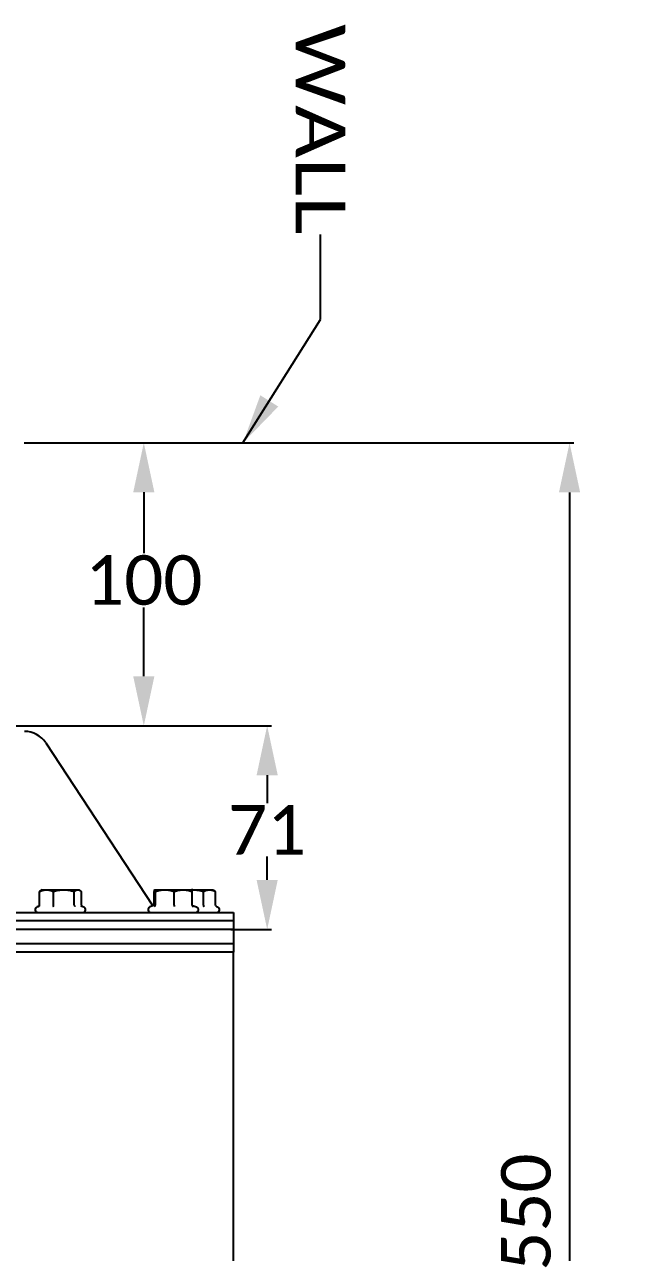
# Model space of a CAD drawing. Header units: millimetres. Extents: x 971 to 5173, y 8 to 3808.
# Drawn here: x 1655.8 to 1873.6, y 2437.1 to 2871.2 of the extents above; entities that cross this region are included whole.
import ezdxf
from ezdxf.enums import TextEntityAlignment as Align

# ---------------------------------------------------------------- set-up
doc = ezdxf.new("R2010")
doc.units = ezdxf.units.MM
doc.header["$LTSCALE"] = 115.5
doc.header["$PDMODE"] = 3
doc.header["$PDSIZE"] = 8
doc.layers.get('0').update_dxf_attribs({"linetype": 'CONTINUOUS'})
doc.layers.get('Defpoints').update_dxf_attribs({"linetype": 'CONTINUOUS'})
doc.styles.get("Standard").update_dxf_attribs({"font": 'calibri.ttf'})
doc.dimstyles.new('DIMSTYLE_4', dxfattribs={"dimtxt": 17.5, "dimasz": 17.5, "dimexe": 1.5, "dimexo": 1, "dimgap": 0.875, "dimtad": 1, "dimdec": 0, "dimdsep": 46, "dimtxsty": 'Standard', "dimblk": '_FILLED', "dimblk1": '_FILLED', "dimblk2": '_FILLED', "dimcen": 0.09, "dimazin": 2, "dimtp": 0.01, "dimtm": 0.01, "dimtfac": 1, "dimtdec": 0, "dimtofl": 0, "dimtmove": 0, "dimatfit": 3, "dimldrblk": '_FILLED', "dimfxl": 1, "dimtolj": 1, "dimarcsym": 0})
doc.dimstyles.get("Standard").update_dxf_attribs({"dimtxt": 17.5, "dimasz": 17.5, "dimexe": 1.5, "dimexo": 1, "dimtad": 1, "dimdsep": 46, "dimtxsty": 'Standard', "dimblk": '_FILLED', "dimblk1": '_FILLED', "dimblk2": '_FILLED', "dimcen": 0.09, "dimazin": 2, "dimtol": 1, "dimtp": 0.01, "dimtm": 0.01, "dimtfac": 1, "dimtofl": 0, "dimtmove": 0, "dimatfit": 3, "dimldrblk": '_FILLED', "dimfxl": 1, "dimtolj": 1, "dimarcsym": 0})

# ---------------------------------------------------------------- blocks, each defined once
blk = doc.blocks.new('_FILLED')
at = {"color": 0, "linetype": 'ByBlock'}
blk.add_solid([(0, 0), (-1, 0.214), (-1, -0.214)], dxfattribs=at)
blk = doc.blocks.new('*D117')
at = {"color": 0, "linetype": 'Continuous', "lineweight": -2}
for p, q in [((1660.68, 2723.27), (1850.03, 2723.27)), ((1848.53, 2705.77), (1848.53, 2190.72)), ((1722.37, 2173.22), (1850.03, 2173.22))]:
    blk.add_line(p, q, dxfattribs=at)
at = {"layer": 'Defpoints', "color": 0}
for p in [(1659.68, 2723.27), (1721.37, 2173.22), (1848.53, 2173.22)]:
    blk.add_point(p, dxfattribs=at)
at = {"color": 0, "linetype": 'ByBlock', "lineweight": -2, "xscale": 17.5, "yscale": 17.5, "zscale": 17.5}
for p, rotation in [((1848.53, 2723.27), 89.99999999999997), ((1848.53, 2173.22), 270)]:
    blk.add_blockref('_FILLED', p, dxfattribs=dict(at, rotation=rotation))
at = {"color": 0, "insert": (1824.32, 2448.24), "char_height": 17.5, "attachment_point": 2, "rotation": 90, "line_spacing_factor": 0.9}
blk.add_mtext('\\A1; {\\A1;550}', dxfattribs=at)
blk = doc.blocks.new('*D124')
at = {"color": 0, "lineweight": -2}
for p, q in [((1692.61, 2723.29), (1699.49, 2723.29)), ((1697.99, 2705.79), (1697.99, 2684.27)), ((1697.99, 2640.77), (1697.99, 2665.09)), ((1651, 2623.27), (1699.49, 2623.27))]:
    blk.add_line(p, q, dxfattribs=at)
at = {"layer": 'Defpoints', "color": 0}
for p in [(1691.61, 2723.29), (1650, 2623.27), (1697.99, 2623.27)]:
    blk.add_point(p, dxfattribs=at)
at = {"color": 0, "linetype": 'ByBlock', "lineweight": -2, "xscale": 17.5, "yscale": 17.5, "zscale": 17.5}
for p, rotation in [((1697.99, 2723.29), 90), ((1697.99, 2623.27), 270)]:
    blk.add_blockref('_FILLED', p, dxfattribs=dict(at, rotation=rotation))
at = {"color": 0, "insert": (1697.99, 2674.68), "char_height": 17.5, "attachment_point": 5}
blk.add_mtext('\\A1;\\A1;100', dxfattribs=at)
blk = doc.blocks.new('*D125')
at = {"color": 0, "lineweight": -2}
for p, q in [((1654.27, 2623.27), (1743.11, 2623.27)), ((1741.61, 2605.77), (1741.61, 2595.89)), ((1741.61, 2568.77), (1741.61, 2577.02)), ((1728.71, 2551.27), (1743.11, 2551.27))]:
    blk.add_line(p, q, dxfattribs=at)
at = {"layer": 'Defpoints', "color": 0}
for p in [(1653.27, 2623.27), (1727.71, 2551.27), (1741.61, 2551.27)]:
    blk.add_point(p, dxfattribs=at)
at = {"color": 0, "linetype": 'ByBlock', "lineweight": -2, "xscale": 17.5, "yscale": 17.5, "zscale": 17.5}
for p, rotation in [((1741.61, 2623.27), 90), ((1741.61, 2551.27), 270)]:
    blk.add_blockref('_FILLED', p, dxfattribs=dict(at, rotation=rotation))
at = {"color": 0, "insert": (1741.61, 2586.46), "char_height": 17.5, "attachment_point": 5}
blk.add_mtext('\\A1;\\A1;71', dxfattribs=at)

msp = doc.modelspace()

# ---------------------------------------------------------------- linework, layer by layer
at = {"color": 0, "linetype": 'Continuous'}
for p, q in [((1655.66003, 2723.28662), (1825.16003, 2723.28662)), ((1663.34515, 2617.20914), (1701.16972, 2559.61263)), ((1661.13863, 2559.87584), (1661.13863, 2564.68822)), ((1662.02047, 2565.26878), (1661.62142, 2565.03838)), ((1662.02047, 2565.26878), (1675.02047, 2565.26878)), ((1666.00486, 2559.87584), (1666.00486, 2564.68822)), ((1673.3867, 2559.87584), (1673.3867, 2564.68822)), ((1675.02047, 2565.26878), (1675.41952, 2565.03838)), ((1675.90231, 2559.87584), (1675.90231, 2564.68822)), ((1701.69089, 2559.87584), (1701.69089, 2564.68822)), ((1701.86503, 2565.26378), (1701.88189, 2565.26878)), ((1701.88189, 2565.26878), (1722.34568, 2565.26878)), ((1702.07289, 2559.87584), (1702.07289, 2564.68822)), ((1708.75546, 2559.87584), (1708.75546, 2564.68822)), ((1714.87347, 2565.26878), (1714.8819, 2565.26391)), ((1714.882, 2565.25988), (1714.89175, 2565.26026)), ((1714.88223, 2565.254), (1714.89198, 2565.25433)), ((1715.05604, 2559.87584), (1715.05604, 2564.68822)), ((1719.06712, 2559.87584), (1719.06712, 2564.68822)), ((1722.34568, 2565.26878), (1723.04227, 2564.8666)), ((1723.32724, 2564.68822), (1723.04226, 2564.86656)), ((1723.32724, 2559.87584), (1723.32724, 2564.68822)), ((1261.67911, 2557.26878), (1729.67912, 2557.26878)), ((1660.93423, 2559.47342), (1660.2741, 2559.23315)), ((1660.73902, 2559.3549), (1660.82398, 2559.39321)), ((1675.78117, 2559.59051), (1675.77945, 2559.59113)), ((1675.77979, 2559.59241), (1676.76684, 2559.23315)), ((1701.53576, 2559.74583), (1700.1271, 2559.23315)), ((1715.21119, 2559.74583), (1716.61984, 2559.23315)), ((1723.65227, 2559.39322), (1724.09205, 2559.23315)), ((1723.7005, 2559.36739), (1723.73225, 2559.3549)), ((1729.67912, 2557.26878), (1729.67912, 2546.26878)), ((1729.67912, 2554.26878), (1261.67911, 2554.26878)), ((1729.67912, 2551.26878), (1261.67912, 2551.26878)), ((1261.67141, 2546.26878), (1729.68683, 2546.26878)), ((1729.68683, 2546.26878), (1729.68683, 2543.26878)), ((1729.68683, 2543.26878), (1261.68122, 2543.26878)), ((1729.67912, 2191.32008), (1729.67912, 2543.26878))]:
    msp.add_line(p, q, dxfattribs=at)
for points in [[(1701.53576, 2559.74583), (1701.64875, 2559.80729), (1701.71126, 2559.8678), (1701.72467, 2559.8864)], [(1715.05974, 2559.84452), (1715.09819, 2559.8073), (1715.21119, 2559.74583)]]:
    msp.add_lwpolyline(points, dxfattribs=at)
for centre, radius, start, end in [((1655.82233, 2612.26878), 9, 33.2935633, 90), ((1715.3272, 2554.12994), 11.13884, 90.0044041, 92.2404166), ((1660.62047, 2558.2815), 1.01272, 110, 270), ((1660.5134, 2559.97215), 0.65698, 298.2171297, 310.1516084), ((1676.42047, 2558.2815), 1.01272, 270, 70), ((1700.47347, 2558.2815), 1.01272, 110, 270), ((1701.18818, 2559.87606), 0.50272, 356.3745952, 0.0004095), ((1716.27347, 2558.2815), 1.01272, 270, 70), ((1723.96751, 2559.99951), 0.6862, 242.5272208, 247.0983722), ((1723.74568, 2558.2815), 1.01272, 270, 70)]:
    msp.add_arc(centre, radius, start, end, dxfattribs=at)
for points, knots in [([(1661.13863, 2564.68822), (1661.52714, 2564.8612), (1662.3178, 2565.15303), (1663.15853, 2565.26878), (1663.57175, 2565.26878)], [0, 0, 0, 0, 0.507194083, 1, 1, 1, 1]), ([(1661.62144, 2565.03803), (1661.58017, 2565.01424), (1661.4109, 2564.90958), (1661.25325, 2564.78694), (1661.13863, 2564.68822)], [0, 0, 0, 0, 0.239496719, 1, 1, 1, 1]), ([(1663.57175, 2565.26878), (1663.98496, 2565.26878), (1664.82573, 2565.15322), (1665.61634, 2564.86121), (1666.00486, 2564.68822)], [0, 0, 0, 0, 0.492800711, 1, 1, 1, 1]), ([(1666.00486, 2564.68822), (1666.60426, 2564.86415), (1667.82138, 2565.15718), (1669.07179, 2565.26878), (1669.69578, 2565.26878)], [0, 0, 0, 0, 0.500281915, 1, 1, 1, 1]), ([(1669.69578, 2565.26878), (1670.31977, 2565.26878), (1671.5702, 2565.15737), (1672.78729, 2564.86415), (1673.3867, 2564.68822)], [0, 0, 0, 0, 0.499717809, 1, 1, 1, 1]), ([(1673.3867, 2564.68822), (1673.48547, 2564.77329), (1673.68331, 2564.92928), (1673.99647, 2565.11733), (1674.31691, 2565.23951), (1674.53736, 2565.26878), (1674.6445, 2565.26878)], [0, 0, 0, 0, 0.276733601, 0.533683992, 0.772551729, 1, 1, 1, 1]), ([(1674.6445, 2565.26878), (1674.77581, 2565.26878), (1675.04879, 2565.22376), (1675.29768, 2565.10819), (1675.41949, 2565.03798)], [0, 0, 0, 0, 0.482908363, 1, 1, 1, 1]), ([(1675.41949, 2565.03798), (1675.46077, 2565.01419), (1675.63004, 2564.90955), (1675.78769, 2564.78694), (1675.90231, 2564.68822)], [0, 0, 0, 0, 0.239496127, 1, 1, 1, 1]), ([(1701.69089, 2564.68822), (1701.70392, 2564.76212), (1701.729, 2564.89506), (1701.77027, 2565.06796), (1701.80673, 2565.18047), (1701.83904, 2565.23976), (1701.85621, 2565.25866), (1701.86503, 2565.26383)], [0, 0, 0, 0, 0.370185442, 0.666815491, 0.877931197, 0.949547692, 1, 1, 1, 1]), ([(1701.88189, 2565.26878), (1701.9029, 2565.26878), (1701.93227, 2565.22969), (1701.95707, 2565.17512), (1701.99225, 2565.07404), (1702.0314, 2564.91091), (1702.05874, 2564.76844), (1702.07289, 2564.68822)], [0, 0, 0, 0, 0.101055762, 0.189061122, 0.303699622, 0.608105768, 1, 1, 1, 1]), ([(1702.07289, 2564.68822), (1702.61385, 2564.86361), (1703.71299, 2565.15647), (1704.84886, 2565.26878), (1705.41417, 2565.26878)], [0, 0, 0, 0, 0.501488168, 1, 1, 1, 1]), ([(1705.41417, 2565.26878), (1705.97949, 2565.26878), (1707.11539, 2565.15666), (1708.21449, 2564.86362), (1708.75546, 2564.68822)], [0, 0, 0, 0, 0.498510688, 1, 1, 1, 1]), ([(1708.75546, 2564.68822), (1709.26445, 2564.86325), (1710.299, 2565.15598), (1711.37247, 2565.26878), (1711.90575, 2565.26878)], [0, 0, 0, 0, 0.502314224, 1, 1, 1, 1]), ([(1711.90575, 2565.26878), (1712.43904, 2565.26878), (1713.51254, 2565.15617), (1714.54705, 2564.86325), (1715.05604, 2564.68822)], [0, 0, 0, 0, 0.497684038, 1, 1, 1, 1]), ([(1715.05604, 2564.68822), (1715.04301, 2564.76213), (1715.01793, 2564.89509), (1714.97667, 2565.06801), (1714.94021, 2565.18052), (1714.9079, 2565.23979), (1714.89073, 2565.25868), (1714.8819, 2565.26384)], [0, 0, 0, 0, 0.370220003, 0.666896223, 0.87799584, 0.949577399, 1, 1, 1, 1]), ([(1715.32634, 2565.26878), (1715.9587, 2565.26878), (1717.2255, 2565.15746), (1718.45939, 2564.86422), (1719.06712, 2564.68822)], [0, 0, 0, 0, 0.499863992, 1, 1, 1, 1]), ([(1719.06712, 2564.68822), (1719.40451, 2564.85981), (1719.92635, 2565.07998), (1720.6526, 2565.24091), (1721.01666, 2565.26878), (1721.19718, 2565.26878)], [0, 0, 0, 0, 0.510108146, 0.756727448, 1, 1, 1, 1]), ([(1721.19718, 2565.26878), (1721.37769, 2565.26878), (1721.74176, 2565.24099), (1722.46804, 2565.0801), (1722.98984, 2564.85982), (1723.32724, 2564.68822)], [0, 0, 0, 0, 0.243269477, 0.4898847, 1, 1, 1, 1]), ([(1660.93703, 2559.46999), (1660.996, 2559.51985), (1661.09735, 2559.64224), (1661.13866, 2559.79841), (1661.13863, 2559.87584)], [0, 0, 0, 0, 0.499343887, 1, 1, 1, 1]), ([(1666.00487, 2559.87606), (1666.0049, 2559.76774), (1665.98759, 2559.61584), (1665.92859, 2559.44313), (1665.89029, 2559.37837), (1665.86867, 2559.35489)], [0, 0, 0, 0, 0.594391128, 0.824843213, 1, 1, 1, 1]), ([(1673.3867, 2559.87584), (1673.3867, 2559.76529), (1673.4328, 2559.56144), (1673.57125, 2559.39918), (1673.65013, 2559.3549)], [0, 0, 0, 0, 0.549970335, 1, 1, 1, 1]), ([(1675.9023, 2559.87606), (1675.90227, 2559.79858), (1675.94369, 2559.64232), (1676.04508, 2559.51986), (1676.10406, 2559.46995)], [0, 0, 0, 0, 0.500703262, 1, 1, 1, 1]), ([(1701.73181, 2559.3549), (1701.82689, 2559.39612), (1702.00223, 2559.54286), (1702.07291, 2559.76318), (1702.07289, 2559.87584)], [0, 0, 0, 0, 0.479149399, 1, 1, 1, 1]), ([(1708.75548, 2559.87606), (1708.75547, 2559.7686), (1708.75842, 2559.5948), (1708.76694, 2559.42071), (1708.77614, 2559.35489)], [0, 0, 0, 0, 0.617866792, 1, 1, 1, 1]), ([(1715.07757, 2559.72837), (1715.10248, 2559.64364), (1715.19282, 2559.48817), (1715.33976, 2559.3868), (1715.4178, 2559.3549)], [0, 0, 0, 0, 0.511597958, 1, 1, 1, 1]), ([(1719.06713, 2559.87606), (1719.0671, 2559.76723), (1719.08889, 2559.61223), (1719.16576, 2559.44058), (1719.21492, 2559.37744), (1719.24152, 2559.35489)], [0, 0, 0, 0, 0.580997838, 0.813818815, 1, 1, 1, 1]), ([(1723.32724, 2559.87584), (1723.3272, 2559.77522), (1723.39973, 2559.57129), (1723.56128, 2559.43732), (1723.65095, 2559.39069)], [0, 0, 0, 0, 0.498877646, 1, 1, 1, 1])]:
    msp.add_open_spline(points, degree=3, knots=knots, dxfattribs=at)
msp.add_open_spline([(1715.05604, 2559.87584), (1715.05603, 2559.82616), (1715.06355, 2559.77603), (1715.07757, 2559.72837)], degree=3, dxfattribs=at)

# ---------------------------------------------------------------- texts
at = {"color": 0, "linetype": 'Continuous', "width": 1.169125}
msp.add_text('WALL', height=17.5, rotation=270, dxfattribs=at).set_placement((1751.71225, 2871.34893), (1751.71225, 2796.92286), align=Align.FIT)

# ---------------------------------------------------------------- dimensions: what is measured, and where the dimension line sits
for base, p1, p2, text, picture, middle in [((1697.99164, 2623.26878), (1691.61301, 2723.28662), (1650.00008, 2623.26878), '\\A1;100', '*D124', (1697.99164, 2674.68173)), ((1741.61212, 2551.26878), (1653.27008, 2623.26878), (1727.70634, 2551.26878), '\\A1;71', '*D125', (1741.61212, 2586.45916))]:
    dim = msp.add_linear_dim(base=base, p1=p1, p2=p2, angle=270, text=text, dimstyle='Standard', override={"dimtad": 0, "dimtih": 1, "dimtoh": 1, "dimdec": 4, "dimzin": 0, "dimtxsty": 'Standard', "dimcen": 18.9, "dimadec": 0, "dimazin": 0, "dimtdec": 4, "dimtzin": 0})
    dim.commit()
    dim.dimension.update_dxf_attribs({"geometry": picture, "text_midpoint": middle, "dimtype": 160})
at = {"color": 0, "linetype": 'Continuous'}
dim = msp.add_linear_dim(base=(1848.53231, 2173.21747), p1=(1659.67912, 2723.26878), p2=(1721.37173, 2173.21747), angle=270, text=' {\\A1;<>}', dimstyle='DIMSTYLE_4', override={"dimtxsty": 'Standard'}, dxfattribs=at)
dim.commit()
dim.dimension.update_dxf_attribs({"geometry": '*D117', "text_midpoint": (1848.53231, 2448.24312), "dimtype": 160})

# ---------------------------------------------------------------- leaders
msp.add_leader([(1733.05481, 2723.28662), (1760.46225, 2766.92286), (1760.46225, 2796.92286)], dimstyle='Standard', override={"dimtad": 0}, dxfattribs=at)

doc.saveas('drawing.dxf')
